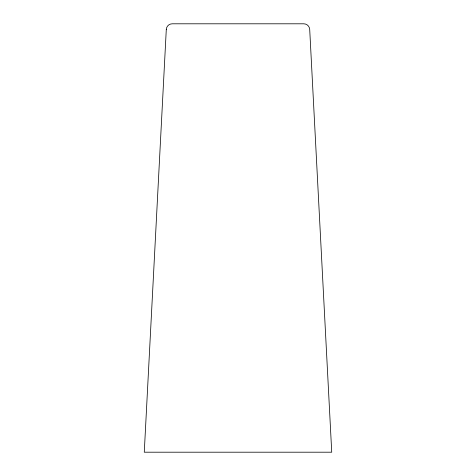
<?xml version="1.0" encoding="UTF-8"?>
<svg xmlns="http://www.w3.org/2000/svg" width="476" height="476" viewBox="0 0 476 476"><rect width="100%" height="100%" fill="white"/><g stroke="black" fill="none" stroke-linecap="round" stroke-linejoin="round"><path stroke-width="0.71" d="M166.291 29.441L144.27 452.2L331.73 452.2L309.709 29.441A5.95 5.95 0 0 0 303.771 23.8L172.229 23.8A5.95 5.95 0 0 0 166.291 29.441"/></g></svg>
